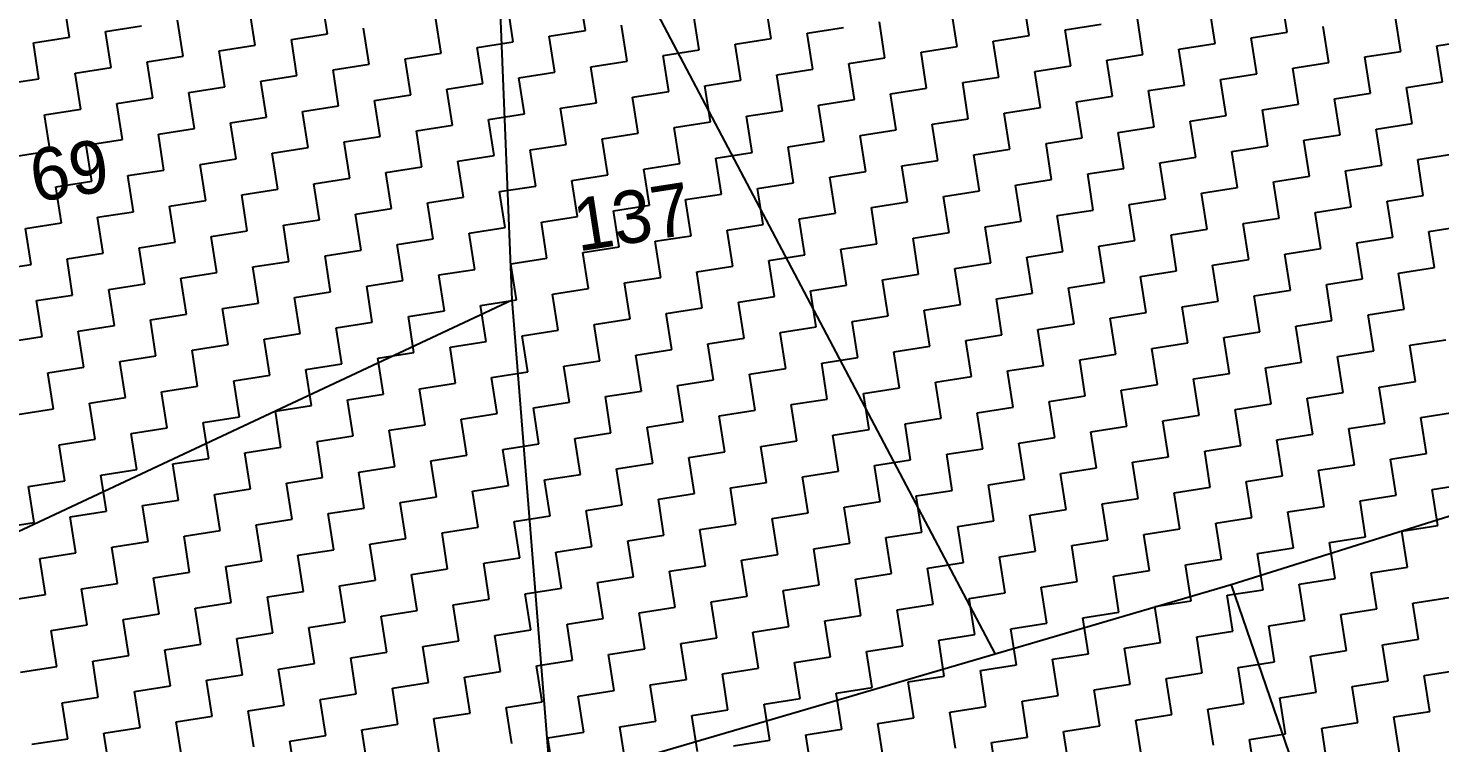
# Model space of a CAD drawing. Header units: metres. Extents: x 288492 to 290465, y 1999120 to 2001541.
# Drawn here: x 289238.9 to 289430.8, y 1999609.9 to 1999707.1 of the extents above; entities that cross this region are included whole.
import ezdxf
from ezdxf.enums import TextEntityAlignment as Align

# ---------------------------------------------------------------- set-up
doc = ezdxf.new("R2010")
doc.units = ezdxf.units.M
doc.header["$MEASUREMENT"] = 0
for name, color, linetype in [('POLY_HATCH', 12, 'Continuous'), ('POLY_PARCEL', 6, 'Continuous'), ('TEXT_PARCEL', 7, 'Continuous')]:
    doc.layers.add(name, color=color, linetype=linetype)
doc.styles.add('TEXT_MAP', font='KRDEV050.TTF')

# ---------------------------------------------------------------- blocks, each defined once
blk = doc.blocks.new('25')
at = {"layer": 'POLY_HATCH', "linetype": 'Continuous'}
for p, q in [((289241.6, 1999668.09), (289240.84, 1999673.14)), ((289277.76, 1999668.4), (289277, 1999673.45)), ((289313.93, 1999668.71), (289313.16, 1999673.77)), ((289376.14, 1999667.8), (289375.37, 1999672.86)), ((289412.3, 1999668.11), (289411.53, 1999673.17)), ((289267.65, 1999666.86), (289266.88, 1999671.92)), ((289303.81, 1999667.18), (289303.05, 1999672.23)), ((289329.86, 1999665.95), (289329.09, 1999671.01)), ((289339.97, 1999667.49), (289339.21, 1999672.54)), ((289366.02, 1999666.27), (289365.26, 1999671.32)), ((289402.19, 1999666.58), (289401.42, 1999671.63)), ((289246.66, 1999668.85), (289251.71, 1999669.62)), ((289257.54, 1999665.33), (289256.77, 1999670.39)), ((289283.59, 1999664.11), (289282.82, 1999669.16)), ((289293.7, 1999665.64), (289292.93, 1999670.7)), ((289319.75, 1999664.42), (289318.98, 1999669.48)), ((289345.03, 1999668.25), (289350.09, 1999669.02)), ((289355.91, 1999664.73), (289355.14, 1999669.79)), ((289381.19, 1999668.57), (289386.25, 1999669.33)), ((289392.07, 1999665.04), (289391.31, 1999670.1)), ((289428.23, 1999665.36), (289427.47, 1999670.41)), ((289236.55, 1999667.32), (289241.6, 1999668.09)), ((289237.31, 1999662.26), (289236.55, 1999667.32)), ((289247.43, 1999663.8), (289246.66, 1999668.85)), ((289272.71, 1999667.63), (289277.76, 1999668.4)), ((289273.47, 1999662.57), (289272.71, 1999667.63)), ((289298.76, 1999666.41), (289303.81, 1999667.18)), ((289308.87, 1999667.94), (289313.93, 1999668.71)), ((289309.64, 1999662.89), (289308.87, 1999667.94)), ((289334.92, 1999666.72), (289339.97, 1999667.49)), ((289345.8, 1999663.2), (289345.03, 1999668.25)), ((289371.08, 1999667.03), (289376.14, 1999667.8)), ((289371.85, 1999661.98), (289371.08, 1999667.03)), ((289381.96, 1999663.51), (289381.19, 1999668.57)), ((289407.24, 1999667.34), (289412.3, 1999668.11)), ((289408.01, 1999662.29), (289407.24, 1999667.34)), ((289418.12, 1999663.82), (289417.35, 1999668.88)), ((289252.48, 1999664.56), (289257.54, 1999665.33)), ((289262.59, 1999666.1), (289267.65, 1999666.86)), ((289263.36, 1999661.04), (289262.59, 1999666.1)), ((289288.64, 1999664.87), (289293.7, 1999665.64)), ((289299.52, 1999661.35), (289298.76, 1999666.41)), ((289324.81, 1999665.19), (289329.86, 1999665.95)), ((289325.57, 1999660.13), (289324.81, 1999665.19)), ((289335.68, 1999661.66), (289334.92, 1999666.72)), ((289360.97, 1999665.5), (289366.02, 1999666.27)), ((289361.73, 1999660.44), (289360.97, 1999665.5)), ((289387.02, 1999664.28), (289392.07, 1999665.04)), ((289397.13, 1999665.81), (289402.19, 1999666.58)), ((289397.9, 1999660.75), (289397.13, 1999665.81)), ((289423.18, 1999664.59), (289428.23, 1999665.36)), ((289433.29, 1999666.12), (289438.35, 1999666.89)), ((289434.06, 1999661.07), (289433.29, 1999666.12)), ((289242.37, 1999663.03), (289247.43, 1999663.8)), ((289243.14, 1999657.97), (289242.37, 1999663.03)), ((289253.25, 1999659.51), (289252.48, 1999664.56)), ((289278.53, 1999663.34), (289283.59, 1999664.11)), ((289279.3, 1999658.28), (289278.53, 1999663.34)), ((289289.41, 1999659.82), (289288.64, 1999664.87)), ((289314.69, 1999663.65), (289319.75, 1999664.42)), ((289315.46, 1999658.6), (289314.69, 1999663.65)), ((289340.74, 1999662.43), (289345.8, 1999663.2)), ((289350.85, 1999663.96), (289355.91, 1999664.73)), ((289351.62, 1999658.91), (289350.85, 1999663.96)), ((289376.9, 1999662.74), (289381.96, 1999663.51)), ((289387.78, 1999659.22), (289387.02, 1999664.28)), ((289413.06, 1999663.05), (289418.12, 1999663.82)), ((289413.83, 1999658), (289413.06, 1999663.05)), ((289423.94, 1999659.53), (289423.18, 1999664.59)), ((289232.26, 1999661.5), (289237.31, 1999662.26)), ((289258.3, 1999660.27), (289263.36, 1999661.04)), ((289268.42, 1999661.81), (289273.47, 1999662.57)), ((289269.18, 1999656.75), (289268.42, 1999661.81)), ((289294.47, 1999660.59), (289299.52, 1999661.35)), ((289304.58, 1999662.12), (289309.64, 1999662.89)), ((289305.35, 1999657.06), (289304.58, 1999662.12)), ((289330.63, 1999660.9), (289335.68, 1999661.66)), ((289341.51, 1999657.37), (289340.74, 1999662.43)), ((289366.79, 1999661.21), (289371.85, 1999661.98)), ((289367.56, 1999656.15), (289366.79, 1999661.21)), ((289377.67, 1999657.69), (289376.9, 1999662.74)), ((289402.95, 1999661.52), (289408.01, 1999662.29)), ((289403.72, 1999656.46), (289402.95, 1999661.52)), ((289429, 1999660.3), (289434.06, 1999661.07)), ((289248.19, 1999658.74), (289253.25, 1999659.51)), ((289259.07, 1999655.22), (289258.3, 1999660.27)), ((289284.35, 1999659.05), (289289.41, 1999659.82)), ((289285.12, 1999653.99), (289284.35, 1999659.05)), ((289295.23, 1999655.53), (289294.47, 1999660.59)), ((289320.52, 1999659.36), (289325.57, 1999660.13)), ((289321.28, 1999654.31), (289320.52, 1999659.36)), ((289331.4, 1999655.84), (289330.63, 1999660.9)), ((289356.68, 1999659.67), (289361.73, 1999660.44)), ((289357.44, 1999654.62), (289356.68, 1999659.67)), ((289382.73, 1999658.45), (289387.78, 1999659.22)), ((289392.84, 1999659.99), (289397.9, 1999660.75)), ((289393.61, 1999654.93), (289392.84, 1999659.99)), ((289418.89, 1999658.76), (289423.94, 1999659.53)), ((289429.77, 1999655.24), (289429, 1999660.3)), ((289238.08, 1999657.21), (289243.14, 1999657.97)), ((289238.85, 1999652.15), (289238.08, 1999657.21)), ((289248.96, 1999653.68), (289248.19, 1999658.74)), ((289274.24, 1999657.52), (289279.3, 1999658.28)), ((289275.01, 1999652.46), (289274.24, 1999657.52)), ((289300.29, 1999656.3), (289305.35, 1999657.06)), ((289310.4, 1999657.83), (289315.46, 1999658.6)), ((289311.17, 1999652.77), (289310.4, 1999657.83)), ((289336.45, 1999656.61), (289341.51, 1999657.37)), ((289346.56, 1999658.14), (289351.62, 1999658.91)), ((289347.33, 1999653.08), (289346.56, 1999658.14)), ((289372.61, 1999656.92), (289377.67, 1999657.69)), ((289383.49, 1999653.4), (289382.73, 1999658.45)), ((289408.78, 1999657.23), (289413.83, 1999658)), ((289409.54, 1999652.17), (289408.78, 1999657.23)), ((289419.66, 1999653.71), (289418.89, 1999658.76)), ((289254.02, 1999654.45), (289259.07, 1999655.22)), ((289264.13, 1999655.98), (289269.18, 1999656.75)), ((289264.9, 1999650.93), (289264.13, 1999655.98)), ((289290.18, 1999654.76), (289295.23, 1999655.53)), ((289301.06, 1999651.24), (289300.29, 1999656.3)), ((289326.34, 1999655.07), (289331.4, 1999655.84)), ((289327.11, 1999650.02), (289326.34, 1999655.07)), ((289337.22, 1999651.55), (289336.45, 1999656.61)), ((289362.5, 1999655.39), (289367.56, 1999656.15)), ((289363.27, 1999650.33), (289362.5, 1999655.39)), ((289373.38, 1999651.86), (289372.61, 1999656.92)), ((289398.66, 1999655.7), (289403.72, 1999656.46)), ((289399.43, 1999650.64), (289398.66, 1999655.7)), ((289424.71, 1999654.48), (289429.77, 1999655.24)), ((289243.9, 1999652.92), (289248.96, 1999653.68)), ((289254.78, 1999649.39), (289254.02, 1999654.45)), ((289280.06, 1999653.23), (289285.12, 1999653.99)), ((289280.83, 1999648.17), (289280.06, 1999653.23)), ((289290.94, 1999649.71), (289290.18, 1999654.76)), ((289316.23, 1999653.54), (289321.28, 1999654.31)), ((289316.99, 1999648.48), (289316.23, 1999653.54)), ((289342.28, 1999652.32), (289347.33, 1999653.08)), ((289352.39, 1999653.85), (289357.44, 1999654.62)), ((289353.15, 1999648.8), (289352.39, 1999653.85)), ((289378.44, 1999652.63), (289383.49, 1999653.4)), ((289388.55, 1999654.16), (289393.61, 1999654.93)), ((289389.32, 1999649.11), (289388.55, 1999654.16)), ((289414.6, 1999652.94), (289419.66, 1999653.71)), ((289425.48, 1999649.42), (289424.71, 1999654.48)), ((289233.79, 1999651.38), (289238.85, 1999652.15)), ((289244.67, 1999647.86), (289243.9, 1999652.92)), ((289269.95, 1999651.69), (289275.01, 1999652.46)), ((289270.72, 1999646.64), (289269.95, 1999651.69)), ((289296, 1999650.47), (289301.06, 1999651.24)), ((289306.11, 1999652.01), (289311.17, 1999652.77)), ((289306.88, 1999646.95), (289306.11, 1999652.01)), ((289332.16, 1999650.78), (289337.22, 1999651.55)), ((289343.04, 1999647.26), (289342.28, 1999652.32)), ((289368.32, 1999651.1), (289373.38, 1999651.86)), ((289369.09, 1999646.04), (289368.32, 1999651.1)), ((289379.2, 1999647.57), (289378.44, 1999652.63)), ((289404.49, 1999651.41), (289409.54, 1999652.17)), ((289405.25, 1999646.35), (289404.49, 1999651.41)), ((289415.37, 1999647.89), (289414.6, 1999652.94)), ((289249.73, 1999648.63), (289254.78, 1999649.39)), ((289259.84, 1999650.16), (289264.9, 1999650.93)), ((289260.61, 1999645.1), (289259.84, 1999650.16)), ((289285.89, 1999648.94), (289290.94, 1999649.71)), ((289296.77, 1999645.42), (289296, 1999650.47)), ((289322.05, 1999649.25), (289327.11, 1999650.02)), ((289322.82, 1999644.19), (289322.05, 1999649.25)), ((289332.93, 1999645.73), (289332.16, 1999650.78)), ((289358.21, 1999649.56), (289363.27, 1999650.33)), ((289358.98, 1999644.51), (289358.21, 1999649.56)), ((289394.37, 1999649.87), (289399.43, 1999650.64)), ((289395.14, 1999644.82), (289394.37, 1999649.87)), ((289420.42, 1999648.65), (289425.48, 1999649.42)), ((289430.53, 1999650.19), (289435.59, 1999650.95)), ((289431.3, 1999645.13), (289430.53, 1999650.19)), ((289239.61, 1999647.09), (289244.67, 1999647.86)), ((289250.49, 1999643.57), (289249.73, 1999648.63)), ((289275.77, 1999647.4), (289280.83, 1999648.17)), ((289276.54, 1999642.35), (289275.77, 1999647.4)), ((289286.65, 1999643.88), (289285.89, 1999648.94)), ((289311.94, 1999647.72), (289316.99, 1999648.48)), ((289312.7, 1999642.66), (289311.94, 1999647.72)), ((289337.99, 1999646.49), (289343.04, 1999647.26)), ((289348.1, 1999648.03), (289353.15, 1999648.8)), ((289348.87, 1999642.97), (289348.1, 1999648.03)), ((289374.15, 1999646.81), (289379.2, 1999647.57)), ((289384.26, 1999648.34), (289389.32, 1999649.11)), ((289385.03, 1999643.28), (289384.26, 1999648.34)), ((289410.31, 1999647.12), (289415.37, 1999647.89)), ((289421.19, 1999643.6), (289420.42, 1999648.65)), ((289240.38, 1999642.04), (289239.61, 1999647.09)), ((289265.66, 1999645.87), (289270.72, 1999646.64)), ((289266.43, 1999640.81), (289265.66, 1999645.87)), ((289291.71, 1999644.65), (289296.77, 1999645.42)), ((289301.82, 1999646.18), (289306.88, 1999646.95)), ((289302.59, 1999641.13), (289301.82, 1999646.18)), ((289327.87, 1999644.96), (289332.93, 1999645.73)), ((289338.75, 1999641.44), (289337.99, 1999646.49)), ((289364.03, 1999645.27), (289369.09, 1999646.04)), ((289364.8, 1999640.22), (289364.03, 1999645.27)), ((289374.91, 1999641.75), (289374.15, 1999646.81)), ((289400.2, 1999645.58), (289405.25, 1999646.35)), ((289400.96, 1999640.53), (289400.2, 1999645.58)), ((289411.08, 1999642.06), (289410.31, 1999647.12)), ((289245.44, 1999642.8), (289250.49, 1999643.57)), ((289255.55, 1999644.34), (289260.61, 1999645.1)), ((289256.32, 1999639.28), (289255.55, 1999644.34)), ((289281.6, 1999643.12), (289286.65, 1999643.88)), ((289292.48, 1999639.59), (289291.71, 1999644.65)), ((289317.76, 1999643.43), (289322.82, 1999644.19)), ((289318.53, 1999638.37), (289317.76, 1999643.43)), ((289328.64, 1999639.9), (289327.87, 1999644.96)), ((289353.92, 1999643.74), (289358.98, 1999644.51)), ((289354.69, 1999638.68), (289353.92, 1999643.74)), ((289379.97, 1999642.52), (289385.03, 1999643.28)), ((289390.08, 1999644.05), (289395.14, 1999644.82)), ((289390.85, 1999638.99), (289390.08, 1999644.05)), ((289416.13, 1999642.83), (289421.19, 1999643.6)), ((289426.25, 1999644.36), (289431.3, 1999645.13)), ((289427.01, 1999639.31), (289426.25, 1999644.36)), ((289235.32, 1999641.27), (289240.38, 1999642.04)), ((289236.09, 1999636.21), (289235.32, 1999641.27)), ((289246.2, 1999637.75), (289245.44, 1999642.8)), ((289271.49, 1999641.58), (289276.54, 1999642.35)), ((289272.25, 1999636.52), (289271.49, 1999641.58)), ((289282.37, 1999638.06), (289281.6, 1999643.12)), ((289307.65, 1999641.89), (289312.7, 1999642.66)), ((289308.41, 1999636.84), (289307.65, 1999641.89)), ((289333.7, 1999640.67), (289338.75, 1999641.44)), ((289343.81, 1999642.21), (289348.87, 1999642.97)), ((289344.58, 1999637.15), (289343.81, 1999642.21)), ((289369.86, 1999640.98), (289374.91, 1999641.75)), ((289380.74, 1999637.46), (289379.97, 1999642.52)), ((289406.02, 1999641.29), (289411.08, 1999642.06)), ((289406.79, 1999636.24), (289406.02, 1999641.29)), ((289416.9, 1999637.77), (289416.13, 1999642.83)), ((289251.26, 1999638.51), (289256.32, 1999639.28)), ((289261.37, 1999640.05), (289266.43, 1999640.81)), ((289262.14, 1999634.99), (289261.37, 1999640.05)), ((289287.42, 1999638.83), (289292.48, 1999639.59)), ((289297.53, 1999640.36), (289302.59, 1999641.13)), ((289298.3, 1999635.3), (289297.53, 1999640.36)), ((289323.58, 1999639.14), (289328.64, 1999639.9)), ((289334.46, 1999635.61), (289333.7, 1999640.67)), ((289359.75, 1999639.45), (289364.8, 1999640.22)), ((289360.51, 1999634.39), (289359.75, 1999639.45)), ((289370.62, 1999635.93), (289369.86, 1999640.98)), ((289395.91, 1999639.76), (289400.96, 1999640.53)), ((289396.67, 1999634.7), (289395.91, 1999639.76)), ((289421.96, 1999638.54), (289427.01, 1999639.31)), ((289432.07, 1999640.07), (289437.12, 1999640.84)), ((289432.84, 1999635.02), (289432.07, 1999640.07)), ((289241.15, 1999636.98), (289246.2, 1999637.75)), ((289252.03, 1999633.46), (289251.26, 1999638.51)), ((289277.31, 1999637.29), (289282.37, 1999638.06)), ((289278.08, 1999632.24), (289277.31, 1999637.29)), ((289288.19, 1999633.77), (289287.42, 1999638.83)), ((289313.47, 1999637.6), (289318.53, 1999638.37)), ((289314.24, 1999632.55), (289313.47, 1999637.6)), ((289324.35, 1999634.08), (289323.58, 1999639.14)), ((289349.63, 1999637.92), (289354.69, 1999638.68)), ((289350.4, 1999632.86), (289349.63, 1999637.92)), ((289375.68, 1999636.69), (289380.74, 1999637.46)), ((289385.79, 1999638.23), (289390.85, 1999638.99)), ((289386.56, 1999633.17), (289385.79, 1999638.23)), ((289411.84, 1999637.01), (289416.9, 1999637.77)), ((289422.72, 1999633.48), (289421.96, 1999638.54)), ((289231.03, 1999635.45), (289236.09, 1999636.21)), ((289241.91, 1999631.92), (289241.15, 1999636.98)), ((289267.2, 1999635.76), (289272.25, 1999636.52)), ((289267.96, 1999630.7), (289267.2, 1999635.76)), ((289293.24, 1999634.54), (289298.3, 1999635.3)), ((289303.36, 1999636.07), (289308.41, 1999636.84)), ((289304.12, 1999631.01), (289303.36, 1999636.07)), ((289329.41, 1999634.85), (289334.46, 1999635.61)), ((289339.52, 1999636.38), (289344.58, 1999637.15)), ((289340.29, 1999631.33), (289339.52, 1999636.38)), ((289365.57, 1999635.16), (289370.62, 1999635.93)), ((289376.45, 1999631.64), (289375.68, 1999636.69)), ((289401.73, 1999635.47), (289406.79, 1999636.24)), ((289402.5, 1999630.42), (289401.73, 1999635.47)), ((289412.61, 1999631.95), (289411.84, 1999637.01)), ((289246.97, 1999632.69), (289252.03, 1999633.46)), ((289257.08, 1999634.22), (289262.14, 1999634.99)), ((289257.85, 1999629.17), (289257.08, 1999634.22)), ((289283.13, 1999633), (289288.19, 1999633.77)), ((289294.01, 1999629.48), (289293.24, 1999634.54)), ((289319.29, 1999633.31), (289324.35, 1999634.08)), ((289320.06, 1999628.26), (289319.29, 1999633.31)), ((289330.17, 1999629.79), (289329.41, 1999634.85)), ((289355.46, 1999633.63), (289360.51, 1999634.39)), ((289356.22, 1999628.57), (289355.46, 1999633.63)), ((289366.34, 1999630.1), (289365.57, 1999635.16)), ((289391.62, 1999633.94), (289396.67, 1999634.7)), ((289392.38, 1999628.88), (289391.62, 1999633.94)), ((289417.67, 1999632.72), (289422.72, 1999633.48)), ((289427.78, 1999634.25), (289432.84, 1999635.02)), ((289428.55, 1999629.19), (289427.78, 1999634.25)), ((289236.86, 1999631.16), (289241.91, 1999631.92)), ((289247.74, 1999627.63), (289246.97, 1999632.69)), ((289273.02, 1999631.47), (289278.08, 1999632.24)), ((289273.79, 1999626.41), (289273.02, 1999631.47)), ((289283.9, 1999627.95), (289283.13, 1999633)), ((289309.18, 1999631.78), (289314.24, 1999632.55)), ((289309.95, 1999626.72), (289309.18, 1999631.78)), ((289335.23, 1999630.56), (289340.29, 1999631.33)), ((289345.34, 1999632.09), (289350.4, 1999632.86)), ((289346.11, 1999627.04), (289345.34, 1999632.09)), ((289371.39, 1999630.87), (289376.45, 1999631.64)), ((289381.5, 1999632.4), (289386.56, 1999633.17)), ((289382.27, 1999627.35), (289381.5, 1999632.4)), ((289407.55, 1999631.18), (289412.61, 1999631.95)), ((289418.43, 1999627.66), (289417.67, 1999632.72)), ((289237.62, 1999626.1), (289236.86, 1999631.16)), ((289262.91, 1999629.93), (289267.96, 1999630.7)), ((289263.67, 1999624.88), (289262.91, 1999629.93)), ((289288.96, 1999628.71), (289294.01, 1999629.48)), ((289299.07, 1999630.25), (289304.12, 1999631.01)), ((289299.83, 1999625.19), (289299.07, 1999630.25)), ((289325.12, 1999629.02), (289330.17, 1999629.79)), ((289336, 1999625.5), (289335.23, 1999630.56)), ((289361.28, 1999629.34), (289366.34, 1999630.1)), ((289362.05, 1999624.28), (289361.28, 1999629.34)), ((289372.16, 1999625.81), (289371.39, 1999630.87)), ((289397.44, 1999629.65), (289402.5, 1999630.42)), ((289398.21, 1999624.59), (289397.44, 1999629.65)), ((289408.32, 1999626.13), (289407.55, 1999631.18)), ((289242.68, 1999626.87), (289247.74, 1999627.63)), ((289252.79, 1999628.4), (289257.85, 1999629.17)), ((289253.56, 1999623.34), (289252.79, 1999628.4)), ((289278.84, 1999627.18), (289283.9, 1999627.95)), ((289289.72, 1999623.66), (289288.96, 1999628.71)), ((289315, 1999627.49), (289320.06, 1999628.26)), ((289315.77, 1999622.43), (289315, 1999627.49)), ((289325.88, 1999623.97), (289325.12, 1999629.02)), ((289351.17, 1999627.8), (289356.22, 1999628.57)), ((289351.93, 1999622.75), (289351.17, 1999627.8)), ((289377.21, 1999626.58), (289382.27, 1999627.35)), ((289387.33, 1999628.11), (289392.38, 1999628.88)), ((289388.09, 1999623.06), (289387.33, 1999628.11)), ((289413.38, 1999626.89), (289418.43, 1999627.66)), ((289423.49, 1999628.43), (289428.55, 1999629.19)), ((289424.26, 1999623.37), (289423.49, 1999628.43)), ((289232.57, 1999625.33), (289237.62, 1999626.1)), ((289243.45, 1999621.81), (289242.68, 1999626.87)), ((289268.73, 1999625.65), (289273.79, 1999626.41)), ((289269.5, 1999620.59), (289268.73, 1999625.65)), ((289279.61, 1999622.12), (289278.84, 1999627.18)), ((289304.89, 1999625.96), (289309.95, 1999626.72)), ((289305.66, 1999620.9), (289304.89, 1999625.96)), ((289330.94, 1999624.74), (289336, 1999625.5)), ((289341.05, 1999626.27), (289346.11, 1999627.04)), ((289341.82, 1999621.21), (289341.05, 1999626.27)), ((289367.1, 1999625.05), (289372.16, 1999625.81)), ((289377.98, 1999621.52), (289377.21, 1999626.58)), ((289403.26, 1999625.36), (289408.32, 1999626.13)), ((289414.14, 1999621.84), (289413.38, 1999626.89)), ((289258.62, 1999624.11), (289263.67, 1999624.88)), ((289259.38, 1999619.06), (289258.62, 1999624.11)), ((289284.67, 1999622.89), (289289.72, 1999623.66)), ((289294.78, 1999624.42), (289299.83, 1999625.19)), ((289295.55, 1999619.37), (289294.78, 1999624.42)), ((289320.83, 1999623.2), (289325.88, 1999623.97)), ((289331.71, 1999619.68), (289330.94, 1999624.74)), ((289356.99, 1999623.51), (289362.05, 1999624.28)), ((289357.76, 1999618.46), (289356.99, 1999623.51)), ((289367.87, 1999619.99), (289367.1, 1999625.05)), ((289393.15, 1999623.82), (289398.21, 1999624.59)), ((289393.92, 1999618.77), (289393.15, 1999623.82)), ((289404.03, 1999620.3), (289403.26, 1999625.36)), ((289429.31, 1999624.14), (289434.37, 1999624.9)), ((289430.08, 1999619.08), (289429.31, 1999624.14)), ((289238.39, 1999621.04), (289243.45, 1999621.81)), ((289248.5, 1999622.58), (289253.56, 1999623.34)), ((289249.27, 1999617.52), (289248.5, 1999622.58)), ((289274.55, 1999621.36), (289279.61, 1999622.12)), ((289285.43, 1999617.83), (289284.67, 1999622.89)), ((289310.71, 1999621.67), (289315.77, 1999622.43)), ((289311.48, 1999616.61), (289310.71, 1999621.67)), ((289321.59, 1999618.14), (289320.83, 1999623.2)), ((289346.88, 1999621.98), (289351.93, 1999622.75)), ((289347.64, 1999616.92), (289346.88, 1999621.98)), ((289372.93, 1999620.76), (289377.98, 1999621.52)), ((289383.04, 1999622.29), (289388.09, 1999623.06)), ((289383.81, 1999617.23), (289383.04, 1999622.29)), ((289409.09, 1999621.07), (289414.14, 1999621.84)), ((289419.2, 1999622.6), (289424.26, 1999623.37)), ((289419.97, 1999617.55), (289419.2, 1999622.6)), ((289239.16, 1999615.99), (289238.39, 1999621.04)), ((289264.44, 1999619.82), (289269.5, 1999620.59)), ((289265.21, 1999614.77), (289264.44, 1999619.82)), ((289275.32, 1999616.3), (289274.55, 1999621.36)), ((289300.6, 1999620.13), (289305.66, 1999620.9)), ((289301.37, 1999615.08), (289300.6, 1999620.13)), ((289326.65, 1999618.91), (289331.71, 1999619.68)), ((289336.76, 1999620.45), (289341.82, 1999621.21)), ((289337.53, 1999615.39), (289336.76, 1999620.45)), ((289362.81, 1999619.22), (289367.87, 1999619.99)), ((289373.69, 1999615.7), (289372.93, 1999620.76)), ((289398.97, 1999619.54), (289404.03, 1999620.3)), ((289399.74, 1999614.48), (289398.97, 1999619.54)), ((289409.85, 1999616.01), (289409.09, 1999621.07)), ((289244.21, 1999616.75), (289249.27, 1999617.52)), ((289254.33, 1999618.29), (289259.38, 1999619.06)), ((289255.09, 1999613.23), (289254.33, 1999618.29)), ((289280.38, 1999617.07), (289285.43, 1999617.83)), ((289290.49, 1999618.6), (289295.55, 1999619.37)), ((289291.26, 1999613.54), (289290.49, 1999618.6)), ((289316.54, 1999617.38), (289321.59, 1999618.14)), ((289327.42, 1999613.86), (289326.65, 1999618.91)), ((289352.7, 1999617.69), (289357.76, 1999618.46)), ((289353.47, 1999612.63), (289352.7, 1999617.69)), ((289363.58, 1999614.17), (289362.81, 1999619.22)), ((289388.86, 1999618), (289393.92, 1999618.77)), ((289389.63, 1999612.95), (289388.86, 1999618)), ((289414.91, 1999616.78), (289419.97, 1999617.55)), ((289425.02, 1999618.31), (289430.08, 1999619.08)), ((289425.79, 1999613.26), (289425.02, 1999618.31)), ((289234.1, 1999615.22), (289239.16, 1999615.99)), ((289244.98, 1999611.7), (289244.21, 1999616.75)), ((289270.26, 1999615.53), (289275.32, 1999616.3)), ((289271.03, 1999610.48), (289270.26, 1999615.53)), ((289281.14, 1999612.01), (289280.38, 1999617.07)), ((289306.43, 1999615.84), (289311.48, 1999616.61)), ((289307.19, 1999610.79), (289306.43, 1999615.84)), ((289317.3, 1999612.32), (289316.54, 1999617.38)), ((289342.59, 1999616.16), (289347.64, 1999616.92)), ((289343.35, 1999611.1), (289342.59, 1999616.16)), ((289368.64, 1999614.93), (289373.69, 1999615.7)), ((289378.75, 1999616.47), (289383.81, 1999617.23)), ((289379.52, 1999611.41), (289378.75, 1999616.47)), ((289404.8, 1999615.25), (289409.85, 1999616.01)), ((289415.68, 1999611.72), (289414.91, 1999616.78)), ((289260.15, 1999614), (289265.21, 1999614.77)), ((289260.92, 1999608.94), (289260.15, 1999614)), ((289286.2, 1999612.78), (289291.26, 1999613.54)), ((289296.31, 1999614.31), (289301.37, 1999615.08)), ((289297.08, 1999609.25), (289296.31, 1999614.31)), ((289322.36, 1999613.09), (289327.42, 1999613.86)), ((289332.47, 1999614.62), (289337.53, 1999615.39)), ((289333.24, 1999609.57), (289332.47, 1999614.62)), ((289358.52, 1999613.4), (289363.58, 1999614.17)), ((289369.4, 1999609.88), (289368.64, 1999614.93)), ((289394.68, 1999613.71), (289399.74, 1999614.48)), ((289395.45, 1999608.66), (289394.68, 1999613.71)), ((289405.56, 1999610.19), (289404.8, 1999615.25)), ((289430.85, 1999614.02), (289435.9, 1999614.79)), ((289431.61, 1999608.97), (289430.85, 1999614.02)), ((289239.92, 1999610.93), (289244.98, 1999611.7)), ((289250.04, 1999612.46), (289255.09, 1999613.23)), ((289250.8, 1999607.41), (289250.04, 1999612.46)), ((289276.09, 1999611.24), (289281.14, 1999612.01)), ((289286.97, 1999607.72), (289286.2, 1999612.78)), ((289312.25, 1999611.55), (289317.3, 1999612.32)), ((289313.02, 1999606.5), (289312.25, 1999611.55)), ((289323.13, 1999608.03), (289322.36, 1999613.09)), ((289348.41, 1999611.87), (289353.47, 1999612.63)), ((289349.18, 1999606.81), (289348.41, 1999611.87)), ((289359.29, 1999608.34), (289358.52, 1999613.4)), ((289384.57, 1999612.18), (289389.63, 1999612.95)), ((289385.34, 1999607.12), (289384.57, 1999612.18)), ((289410.62, 1999610.96), (289415.68, 1999611.72)), ((289420.73, 1999612.49), (289425.79, 1999613.26)), ((289421.5, 1999607.43), (289420.73, 1999612.49)), ((289240.69, 1999605.87), (289239.92, 1999610.93)), ((289265.97, 1999609.71), (289271.03, 1999610.48)), ((289266.74, 1999604.65), (289265.97, 1999609.71)), ((289276.85, 1999606.19), (289276.09, 1999611.24)), ((289302.14, 1999610.02), (289307.19, 1999610.79)), ((289302.9, 1999604.96), (289302.14, 1999610.02)), ((289328.18, 1999608.8), (289333.24, 1999609.57)), ((289338.3, 1999610.33), (289343.35, 1999611.1)), ((289339.06, 1999605.28), (289338.3, 1999610.33)), ((289364.35, 1999609.11), (289369.4, 1999609.88)), ((289374.46, 1999610.64), (289379.52, 1999611.41)), ((289375.23, 1999605.59), (289374.46, 1999610.64)), ((289400.51, 1999609.42), (289405.56, 1999610.19)), ((289411.39, 1999605.9), (289410.62, 1999610.96)), ((289255.86, 1999608.18), (289260.92, 1999608.94)), ((289256.63, 1999603.12), (289255.86, 1999608.18)), ((289281.91, 1999606.95), (289286.97, 1999607.72)), ((289292.02, 1999608.49), (289297.08, 1999609.25)), ((289292.79, 1999603.43), (289292.02, 1999608.49)), ((289318.07, 1999607.27), (289323.13, 1999608.03)), ((289328.95, 1999603.74), (289328.18, 1999608.8)), ((289354.23, 1999607.58), (289359.29, 1999608.34)), ((289355, 1999602.52), (289354.23, 1999607.58)), ((289365.11, 1999604.05), (289364.35, 1999609.11)), ((289390.4, 1999607.89), (289395.45, 1999608.66)), ((289391.16, 1999602.83), (289390.4, 1999607.89)), ((289401.28, 1999604.37), (289400.51, 1999609.42)), ((289426.56, 1999608.2), (289431.61, 1999608.97)), ((289427.32, 1999603.14), (289426.56, 1999608.2)), ((289235.64, 1999605.11), (289240.69, 1999605.87)), ((289245.75, 1999606.64), (289250.8, 1999607.41)), ((289246.52, 1999601.59), (289245.75, 1999606.64)), ((289271.8, 1999605.42), (289276.85, 1999606.19)), ((289282.68, 1999601.9), (289281.91, 1999606.95)), ((289307.96, 1999605.73), (289313.02, 1999606.5)), ((289308.73, 1999600.68), (289307.96, 1999605.73)), ((289318.84, 1999602.21), (289318.07, 1999607.27)), ((289344.12, 1999606.04), (289349.18, 1999606.81)), ((289344.89, 1999600.99), (289344.12, 1999606.04)), ((289370.17, 1999604.82), (289375.23, 1999605.59)), ((289380.28, 1999606.36), (289385.34, 1999607.12)), ((289381.05, 1999601.3), (289380.28, 1999606.36)), ((289406.33, 1999605.13), (289411.39, 1999605.9)), ((289416.44, 1999606.67), (289421.5, 1999607.43)), ((289417.21, 1999601.61), (289416.44, 1999606.67)), ((289236.4, 1999600.05), (289235.64, 1999605.11)), ((289261.68, 1999603.89), (289266.74, 1999604.65)), ((289262.45, 1999598.83), (289261.68, 1999603.89)), ((289272.56, 1999600.36), (289271.8, 1999605.42)), ((289297.85, 1999604.2), (289302.9, 1999604.96)), ((289298.61, 1999599.14), (289297.85, 1999604.2)), ((289323.9, 1999602.98), (289328.95, 1999603.74)), ((289334.01, 1999604.51), (289339.06, 1999605.28)), ((289334.77, 1999599.45), (289334.01, 1999604.51)), ((289360.06, 1999603.29), (289365.11, 1999604.05)), ((289370.94, 1999599.76), (289370.17, 1999604.82)), ((289396.22, 1999603.6), (289401.28, 1999604.37)), ((289396.99, 1999598.54), (289396.22, 1999603.6)), ((289407.1, 1999600.08), (289406.33, 1999605.13)), ((289432.38, 1999603.91), (289437.44, 1999604.68)), ((289433.15, 1999598.85), (289432.38, 1999603.91)), ((289251.57, 1999602.35), (289256.63, 1999603.12)), ((289252.34, 1999597.3), (289251.57, 1999602.35)), ((289277.62, 1999601.13), (289282.68, 1999601.9)), ((289287.73, 1999602.66), (289292.79, 1999603.43)), ((289288.5, 1999597.61), (289287.73, 1999602.66)), ((289313.78, 1999601.44), (289318.84, 1999602.21)), ((289324.66, 1999597.92), (289323.9, 1999602.98)), ((289349.94, 1999601.75), (289355, 1999602.52)), ((289350.71, 1999596.7), (289349.94, 1999601.75)), ((289360.82, 1999598.23), (289360.06, 1999603.29)), ((289386.11, 1999602.07), (289391.16, 1999602.83)), ((289386.87, 1999597.01), (289386.11, 1999602.07)), ((289422.27, 1999602.38), (289427.32, 1999603.14)), ((289423.03, 1999597.32), (289422.27, 1999602.38)), ((289231.35, 1999599.28), (289236.4, 1999600.05)), ((289241.46, 1999600.82), (289246.52, 1999601.59)), ((289242.23, 1999595.76), (289241.46, 1999600.82)), ((289267.51, 1999599.6), (289272.56, 1999600.36)), ((289278.39, 1999596.07), (289277.62, 1999601.13)), ((289303.67, 1999599.91), (289308.73, 1999600.68)), ((289304.44, 1999594.85), (289303.67, 1999599.91)), ((289314.55, 1999596.39), (289313.78, 1999601.44)), ((289339.83, 1999600.22), (289344.89, 1999600.99)), ((289340.6, 1999595.16), (289339.83, 1999600.22)), ((289365.88, 1999599), (289370.94, 1999599.76)), ((289375.99, 1999600.53), (289381.05, 1999601.3)), ((289376.76, 1999595.48), (289375.99, 1999600.53)), ((289402.04, 1999599.31), (289407.1, 1999600.08)), ((289412.15, 1999600.84), (289417.21, 1999601.61)), ((289412.92, 1999595.79), (289412.15, 1999600.84)), ((289257.39, 1999598.06), (289262.45, 1999598.83)), ((289258.16, 1999593.01), (289257.39, 1999598.06)), ((289268.27, 1999594.54), (289267.51, 1999599.6)), ((289293.56, 1999598.37), (289298.61, 1999599.14)), ((289294.32, 1999593.32), (289293.56, 1999598.37)), ((289319.61, 1999597.15), (289324.66, 1999597.92)), ((289329.72, 1999598.69), (289334.77, 1999599.45)), ((289330.49, 1999593.63), (289329.72, 1999598.69)), ((289355.77, 1999597.46), (289360.82, 1999598.23)), ((289366.65, 1999593.94), (289365.88, 1999599)), ((289391.93, 1999597.78), (289396.99, 1999598.54)), ((289392.7, 1999592.72), (289391.93, 1999597.78)), ((289402.81, 1999594.25), (289402.04, 1999599.31)), ((289428.09, 1999598.09), (289433.15, 1999598.85)), ((289428.86, 1999593.03), (289428.09, 1999598.09)), ((289237.17, 1999594.99), (289242.23, 1999595.76)), ((289247.28, 1999596.53), (289252.34, 1999597.3)), ((289248.05, 1999591.47), (289247.28, 1999596.53)), ((289273.33, 1999595.31), (289278.39, 1999596.07)), ((289283.44, 1999596.84), (289288.5, 1999597.61)), ((289284.21, 1999591.78), (289283.44, 1999596.84)), ((289309.49, 1999595.62), (289314.55, 1999596.39)), ((289320.37, 1999592.1), (289319.61, 1999597.15)), ((289345.65, 1999595.93), (289350.71, 1999596.7)), ((289346.42, 1999590.87), (289345.65, 1999595.93)), ((289356.53, 1999592.41), (289355.77, 1999597.46)), ((289381.82, 1999596.24), (289386.87, 1999597.01)), ((289382.58, 1999591.19), (289381.82, 1999596.24)), ((289407.87, 1999595.02), (289412.92, 1999595.79)), ((289417.98, 1999596.55), (289423.03, 1999597.32)), ((289418.74, 1999591.5), (289417.98, 1999596.55)), ((289237.94, 1999589.94), (289237.17, 1999594.99)), ((289263.22, 1999593.77), (289268.27, 1999594.54)), ((289263.98, 1999588.72), (289263.22, 1999593.77)), ((289274.1, 1999590.25), (289273.33, 1999595.31)), ((289299.38, 1999594.08), (289304.44, 1999594.85)), ((289300.15, 1999589.03), (289299.38, 1999594.08)), ((289310.26, 1999590.56), (289309.49, 1999595.62)), ((289335.54, 1999594.4), (289340.6, 1999595.16)), ((289336.31, 1999589.34), (289335.54, 1999594.4)), ((289361.59, 1999593.17), (289366.65, 1999593.94)), ((289371.7, 1999594.71), (289376.76, 1999595.48)), ((289372.47, 1999589.65), (289371.7, 1999594.71)), ((289397.75, 1999593.49), (289402.81, 1999594.25)), ((289408.63, 1999589.96), (289407.87, 1999595.02)), ((289253.11, 1999592.24), (289258.16, 1999593.01)), ((289253.87, 1999587.18), (289253.11, 1999592.24)), ((289279.15, 1999591.02), (289284.21, 1999591.78)), ((289289.27, 1999592.55), (289294.32, 1999593.32)), ((289290.03, 1999587.49), (289289.27, 1999592.55)), ((289315.32, 1999591.33), (289320.37, 1999592.1)), ((289325.43, 1999592.86), (289330.49, 1999593.63)), ((289326.2, 1999587.81), (289325.43, 1999592.86)), ((289351.48, 1999591.64), (289356.53, 1999592.41)), ((289362.36, 1999588.12), (289361.59, 1999593.17)), ((289387.64, 1999591.95), (289392.7, 1999592.72)), ((289388.41, 1999586.9), (289387.64, 1999591.95)), ((289398.52, 1999588.43), (289397.75, 1999593.49)), ((289423.8, 1999592.26), (289428.86, 1999593.03)), ((289424.57, 1999587.21), (289423.8, 1999592.26)), ((289232.88, 1999589.17), (289237.94, 1999589.94)), ((289242.99, 1999590.71), (289248.05, 1999591.47)), ((289243.76, 1999585.65), (289242.99, 1999590.71)), ((289269.04, 1999589.48), (289274.1, 1999590.25)), ((289279.92, 1999585.96), (289279.15, 1999591.02)), ((289305.2, 1999589.8), (289310.26, 1999590.56)), ((289305.97, 1999584.74), (289305.2, 1999589.8)), ((289316.08, 1999586.27), (289315.32, 1999591.33)), ((289341.36, 1999590.11), (289346.42, 1999590.87)), ((289342.13, 1999585.05), (289341.36, 1999590.11)), ((289352.24, 1999586.58), (289351.48, 1999591.64)), ((289377.53, 1999590.42), (289382.58, 1999591.19)), ((289378.29, 1999585.36), (289377.53, 1999590.42)), ((289403.58, 1999589.2), (289408.63, 1999589.96)), ((289413.69, 1999590.73), (289418.74, 1999591.5)), ((289414.46, 1999585.67), (289413.69, 1999590.73)), ((289258.93, 1999587.95), (289263.98, 1999588.72)), ((289259.7, 1999582.89), (289258.93, 1999587.95)), ((289269.81, 1999584.43), (289269.04, 1999589.48)), ((289295.09, 1999588.26), (289300.15, 1999589.03)), ((289295.86, 1999583.21), (289295.09, 1999588.26)), ((289321.14, 1999587.04), (289326.2, 1999587.81)), ((289331.25, 1999588.57), (289336.31, 1999589.34)), ((289332.02, 1999583.52), (289331.25, 1999588.57)), ((289357.3, 1999587.35), (289362.36, 1999588.12)), ((289367.41, 1999588.89), (289372.47, 1999589.65)), ((289368.18, 1999583.83), (289367.41, 1999588.89)), ((289393.46, 1999587.66), (289398.52, 1999588.43)), ((289404.34, 1999584.14), (289403.58, 1999589.2)), ((289429.62, 1999587.98), (289434.68, 1999588.74)), ((289430.39, 1999582.92), (289429.62, 1999587.98)), ((289248.82, 1999586.42), (289253.87, 1999587.18)), ((289249.58, 1999581.36), (289248.82, 1999586.42)), ((289274.86, 1999585.19), (289279.92, 1999585.96)), ((289284.98, 1999586.73), (289290.03, 1999587.49)), ((289285.74, 1999581.67), (289284.98, 1999586.73)), ((289311.03, 1999585.51), (289316.08, 1999586.27)), ((289321.91, 1999581.98), (289321.14, 1999587.04)), ((289347.19, 1999585.82), (289352.24, 1999586.58)), ((289347.96, 1999580.76), (289347.19, 1999585.82)), ((289358.07, 1999582.29), (289357.3, 1999587.35)), ((289383.35, 1999586.13), (289388.41, 1999586.9)), ((289384.12, 1999581.07), (289383.35, 1999586.13)), ((289394.23, 1999582.61), (289393.46, 1999587.66)), ((289419.51, 1999586.44), (289424.57, 1999587.21)), ((289420.28, 1999581.38), (289419.51, 1999586.44)), ((289238.7, 1999584.88), (289243.76, 1999585.65)), ((289239.47, 1999579.83), (289238.7, 1999584.88)), ((289264.75, 1999583.66), (289269.81, 1999584.43)), ((289275.63, 1999580.14), (289274.86, 1999585.19)), ((289300.91, 1999583.97), (289305.97, 1999584.74)), ((289301.68, 1999578.92), (289300.91, 1999583.97)), ((289311.79, 1999580.45), (289311.03, 1999585.51)), ((289337.08, 1999584.28), (289342.13, 1999585.05)), ((289337.84, 1999579.23), (289337.08, 1999584.28)), ((289363.12, 1999583.06), (289368.18, 1999583.83)), ((289373.24, 1999584.6), (289378.29, 1999585.36)), ((289374, 1999579.54), (289373.24, 1999584.6)), ((289399.29, 1999583.37), (289404.34, 1999584.14)), ((289409.4, 1999584.91), (289414.46, 1999585.67)), ((289410.17, 1999579.85), (289409.4, 1999584.91)), ((289254.64, 1999582.13), (289259.7, 1999582.89)), ((289255.41, 1999577.07), (289254.64, 1999582.13)), ((289265.52, 1999578.6), (289264.75, 1999583.66)), ((289290.8, 1999582.44), (289295.86, 1999583.21)), ((289291.57, 1999577.38), (289290.8, 1999582.44)), ((289316.85, 1999581.22), (289321.91, 1999581.98)), ((289326.96, 1999582.75), (289332.02, 1999583.52)), ((289327.73, 1999577.69), (289326.96, 1999582.75)), ((289353.01, 1999581.53), (289358.07, 1999582.29)), ((289363.89, 1999578.01), (289363.12, 1999583.06)), ((289389.17, 1999581.84), (289394.23, 1999582.61)), ((289389.94, 1999576.78), (289389.17, 1999581.84)), ((289400.05, 1999578.32), (289399.29, 1999583.37)), ((289425.34, 1999582.15), (289430.39, 1999582.92)), ((289426.1, 1999577.1), (289425.34, 1999582.15)), ((289244.53, 1999580.59), (289249.58, 1999581.36)), ((289245.29, 1999575.54), (289244.53, 1999580.59)), ((289270.58, 1999579.37), (289275.63, 1999580.14)), ((289280.69, 1999580.9), (289285.74, 1999581.67)), ((289281.45, 1999575.85), (289280.69, 1999580.9)), ((289306.74, 1999579.68), (289311.79, 1999580.45)), ((289317.62, 1999576.16), (289316.85, 1999581.22)), ((289342.9, 1999579.99), (289347.96, 1999580.76)), ((289343.67, 1999574.94), (289342.9, 1999579.99)), ((289353.78, 1999576.47), (289353.01, 1999581.53)), ((289379.06, 1999580.31), (289384.12, 1999581.07)), ((289379.83, 1999575.25), (289379.06, 1999580.31)), ((289415.22, 1999580.62), (289420.28, 1999581.38)), ((289415.99, 1999575.56), (289415.22, 1999580.62)), ((289234.41, 1999579.06), (289239.47, 1999579.83)), ((289260.46, 1999577.84), (289265.52, 1999578.6)), ((289271.34, 1999574.31), (289270.58, 1999579.37)), ((289296.62, 1999578.15), (289301.68, 1999578.92)), ((289297.39, 1999573.09), (289296.62, 1999578.15)), ((289307.5, 1999574.63), (289306.74, 1999579.68)), ((289332.79, 1999578.46), (289337.84, 1999579.23)), ((289333.55, 1999573.4), (289332.79, 1999578.46)), ((289358.83, 1999577.24), (289363.89, 1999578.01)), ((289368.95, 1999578.77), (289374, 1999579.54)), ((289369.71, 1999573.72), (289368.95, 1999578.77)), ((289395, 1999577.55), (289400.05, 1999578.32)), ((289405.11, 1999579.08), (289410.17, 1999579.85)), ((289405.88, 1999574.03), (289405.11, 1999579.08)), ((289431.16, 1999577.86), (289436.21, 1999578.63)), ((289250.35, 1999576.3), (289255.41, 1999577.07)), ((289251.12, 1999571.25), (289250.35, 1999576.3)), ((289261.23, 1999572.78), (289260.46, 1999577.84)), ((289286.51, 1999576.61), (289291.57, 1999577.38)), ((289287.28, 1999571.56), (289286.51, 1999576.61)), ((289312.56, 1999575.39), (289317.62, 1999576.16)), ((289322.67, 1999576.93), (289327.73, 1999577.69)), ((289323.44, 1999571.87), (289322.67, 1999576.93)), ((289348.72, 1999575.7), (289353.78, 1999576.47)), ((289359.6, 1999572.18), (289358.83, 1999577.24)), ((289384.88, 1999576.02), (289389.94, 1999576.78)), ((289385.65, 1999570.96), (289384.88, 1999576.02)), ((289395.76, 1999572.49), (289395, 1999577.55)), ((289421.05, 1999576.33), (289426.1, 1999577.1)), ((289421.81, 1999571.27), (289421.05, 1999576.33)), ((289431.93, 1999572.81), (289431.16, 1999577.86)), ((289240.24, 1999574.77), (289245.29, 1999575.54)), ((289241, 1999569.71), (289240.24, 1999574.77)), ((289266.29, 1999573.55), (289271.34, 1999574.31)), ((289276.4, 1999575.08), (289281.45, 1999575.85)), ((289277.17, 1999570.02), (289276.4, 1999575.08)), ((289302.45, 1999573.86), (289307.5, 1999574.63)), ((289313.33, 1999570.34), (289312.56, 1999575.39)), ((289338.61, 1999574.17), (289343.67, 1999574.94)), ((289339.38, 1999569.11), (289338.61, 1999574.17)), ((289349.49, 1999570.65), (289348.72, 1999575.7)), ((289374.77, 1999574.48), (289379.83, 1999575.25)), ((289375.54, 1999569.43), (289374.77, 1999574.48)), ((289400.82, 1999573.26), (289405.88, 1999574.03)), ((289410.93, 1999574.79), (289415.99, 1999575.56)), ((289411.7, 1999569.74), (289410.93, 1999574.79)), ((289256.17, 1999572.01), (289261.23, 1999572.78)), ((289256.94, 1999566.96), (289256.17, 1999572.01)), ((289267.05, 1999568.49), (289266.29, 1999573.55)), ((289292.33, 1999572.33), (289297.39, 1999573.09)), ((289293.1, 1999567.27), (289292.33, 1999572.33)), ((289303.21, 1999568.8), (289302.45, 1999573.86)), ((289328.5, 1999572.64), (289333.55, 1999573.4)), ((289329.26, 1999567.58), (289328.5, 1999572.64)), ((289354.55, 1999571.42), (289359.6, 1999572.18)), ((289364.66, 1999572.95), (289369.71, 1999573.72)), ((289365.43, 1999567.89), (289364.66, 1999572.95)), ((289390.71, 1999571.73), (289395.76, 1999572.49)), ((289401.59, 1999568.2), (289400.82, 1999573.26)), ((289426.87, 1999572.04), (289431.93, 1999572.81)), ((289427.64, 1999566.98), (289426.87, 1999572.04)), ((289246.06, 1999570.48), (289251.12, 1999571.25)), ((289246.83, 1999565.42), (289246.06, 1999570.48)), ((289272.11, 1999569.26), (289277.17, 1999570.02)), ((289282.22, 1999570.79), (289287.28, 1999571.56)), ((289282.99, 1999565.74), (289282.22, 1999570.79)), ((289308.27, 1999569.57), (289313.33, 1999570.34)), ((289318.38, 1999571.1), (289323.44, 1999571.87)), ((289319.15, 1999566.05), (289318.38, 1999571.1)), ((289344.43, 1999569.88), (289349.49, 1999570.65)), ((289355.31, 1999566.36), (289354.55, 1999571.42)), ((289380.59, 1999570.19), (289385.65, 1999570.96)), ((289381.36, 1999565.14), (289380.59, 1999570.19)), ((289391.47, 1999566.67), (289390.71, 1999571.73)), ((289416.76, 1999570.51), (289421.81, 1999571.27)), ((289417.52, 1999565.45), (289416.76, 1999570.51)), ((289235.95, 1999568.95), (289241, 1999569.71)), ((289272.88, 1999564.2), (289272.11, 1999569.26)), ((289309.04, 1999564.51), (289308.27, 1999569.57)), ((289334.32, 1999568.35), (289339.38, 1999569.11)), ((289345.2, 1999564.83), (289344.43, 1999569.88)), ((289370.48, 1999568.66), (289375.54, 1999569.43)), ((289371.25, 1999563.6), (289370.48, 1999568.66)), ((289406.64, 1999568.97), (289411.7, 1999569.74)), ((289407.41, 1999563.91), (289406.64, 1999568.97))]:
    blk.add_line(p, q, dxfattribs=at)
at = {"layer": 'POLY_PARCEL'}
for p, q in [((289300.37, 1999716.38), (289371.01, 1999581.08)), ((289303.51, 1999631.03), (289300.37, 1999716.38)), ((289204.35, 1999584.99), (289303.51, 1999631.03)), ((289308.67, 1999563.08), (289303.51, 1999631.03)), ((289504.71, 1999621.8), (289404.15, 1999590.65)), ((289404.15, 1999590.65), (289371.01, 1999581.08)), ((289404.15, 1999590.65), (289416.61, 1999554.02)), ((289371.01, 1999581.08), (289308.67, 1999563.08))]:
    blk.add_line(p, q, dxfattribs=at)
at = {"layer": 'TEXT_PARCEL', "style": 'TEXT_MAP'}
for s, p in [('69', (289241.48, 1999649.4)), ('137', (289320.35, 1999642.61))]:
    blk.add_text(s, height=7.365, rotation=8.6241, dxfattribs=at).set_placement(p, align=Align.MIDDLE)

msp = doc.modelspace()

# ---------------------------------------------------------------- block references
at = {"xscale": 0.9698261639439751, "yscale": 0.9698261639439751, "zscale": 0.9698261639439751, "rotation": 0.222768048152709}
msp.add_blockref('25', (16272.72, 59299.43), dxfattribs=at)

doc.saveas('drawing.dxf')
